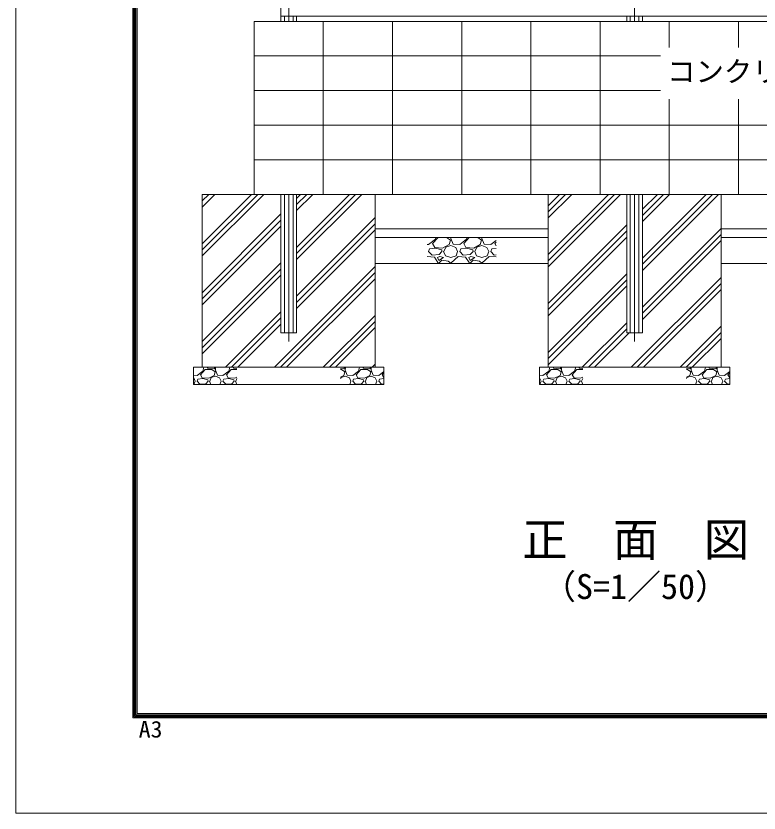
# Model space of a CAD drawing. Units: millimetres, scale not verified. Extents: x -10500 to 10500, y -7425 to 7425.
# Drawn here: x -10500 to -6204, y -7425 to -2816 of the extents above; entities that cross this region are included whole.
import ezdxf
from ezdxf.enums import TextEntityAlignment as Align

# ---------------------------------------------------------------- set-up
doc = ezdxf.new("R2010")
doc.units = ezdxf.units.MM
doc.header["$LTSCALE"] = 50
doc.linetypes.add('USER1', pattern=[50.8, 31.75, -6.35, 6.35, -6.35])
for name, color, linetype, lineweight in [('0-0_D-DCR-HCH', 7, 'Continuous', 9), ('0-1_D-STR1', 1, 'Continuous', 18), ('0-4_D-STR4', 7, 'Continuous', 9), ('0-5_D-BGD', 7, 'Continuous', 9), ('0-6_D-STR3', 3, 'Continuous', 13), ('0-7_D-BMK', 2, 'USER1', 13), ('0-8_D-STR-TXT', 7, 'Continuous', 9), ('0-B_D-TTL', 7, 'Continuous', 9)]:
    doc.layers.add(name, color=color, linetype=linetype, lineweight=lineweight)
doc.layers.add('0-9_D-TTL-TXT', color=7, linetype='Continuous')
doc.styles.add('ＭＳ ゴシック', font='')
doc.styles.get('ＭＳ ゴシック').set_extended_font_data('MS Gothic')

msp = doc.modelspace()

# ---------------------------------------------------------------- linework, layer by layer
at = {"layer": '0-0_D-DCR-HCH'}
for p, q in [((-9422.99, -3921.48), (-9349.44, -3847.93)), ((-9422.99, -4204.33), (-9066.59, -3847.93)), ((-9422.99, -3886.13), (-9384.79, -3847.93)), ((-9422.99, -4168.97), (-9101.95, -3847.93)), ((-9422.99, -3850.77), (-9420.15, -3847.93)), ((-9422.99, -4133.61), (-9137.3, -3847.93)), ((-8877.99, -3942.17), (-8783.75, -3847.93)), ((-8877.99, -4225.01), (-8500.91, -3847.93)), ((-8877.99, -3906.81), (-8819.11, -3847.93)), ((-8877.99, -4189.66), (-8536.26, -3847.93)), ((-8877.99, -3871.46), (-8854.46, -3847.93)), ((-8877.99, -4154.3), (-8571.62, -3847.93)), ((-7422.99, -3984.22), (-7286.69, -3847.93)), ((-7422.99, -4267.07), (-7003.85, -3847.93)), ((-7422.99, -3948.87), (-7322.05, -3847.93)), ((-7422.99, -4231.71), (-7039.21, -3847.93)), ((-7422.99, -3913.51), (-7357.41, -3847.93)), ((-7422.99, -4196.36), (-7074.56, -3847.93)), ((-6877.99, -4004.91), (-6721.01, -3847.93)), ((-6877.99, -4287.75), (-6438.17, -3847.93)), ((-6877.99, -3969.55), (-6756.36, -3847.93)), ((-6877.99, -4252.4), (-6473.52, -3847.93)), ((-6877.99, -3934.2), (-6791.72, -3847.93)), ((-6877.99, -4217.04), (-6508.88, -3847.93)), ((-9422.99, -4416.46), (-8967.99, -3961.46)), ((-9422.99, -4451.81), (-8967.99, -3996.81)), ((-8877.99, -4437.14), (-8422.99, -3982.14)), ((-9422.99, -4487.17), (-8967.99, -4032.17)), ((-8877.99, -4472.5), (-8422.99, -4017.5)), ((-8877.99, -4507.85), (-8422.99, -4052.85)), ((-7422.99, -4479.2), (-6967.99, -4024.2)), ((-6877.99, -4499.88), (-6422.99, -4044.88)), ((-8090.82, -4132.93), (-8059.32, -4097.93)), ((-8074.62, -4107.73), (-8071.49, -4097.93)), ((-8010.18, -4097.93), (-7988.22, -4113.13)), ((-7986.21, -4097.93), (-7986.42, -4102.33)), ((-7910.82, -4132.93), (-7879.32, -4097.93)), ((-7894.62, -4107.73), (-7891.49, -4097.93)), ((-7830.18, -4097.93), (-7808.22, -4113.13)), ((-7806.21, -4097.93), (-7806.42, -4102.33)), ((-7422.99, -4514.55), (-6967.99, -4059.55)), ((-7422.99, -4549.91), (-6967.99, -4094.91)), ((-6877.99, -4535.24), (-6422.99, -4080.24)), ((-8078.22, -4154.53), (-8090.82, -4132.93)), ((-7995.42, -4138.33), (-8033.22, -4158.13)), ((-8015.22, -4152.73), (-7986.42, -4143.73)), ((-7988.22, -4113.13), (-7995.42, -4138.33)), ((-7986.42, -4102.33), (-7972.02, -4136.53)), ((-7986.42, -4143.73), (-7957.62, -4154.53)), ((-7972.02, -4136.53), (-7934.22, -4138.33)), ((-7934.22, -4138.33), (-7894.62, -4107.73)), ((-7898.22, -4154.53), (-7910.82, -4132.93)), ((-7815.42, -4138.33), (-7853.22, -4158.13)), ((-7835.22, -4152.73), (-7806.42, -4143.73)), ((-7808.22, -4113.13), (-7815.42, -4138.33)), ((-7806.42, -4102.33), (-7792.02, -4136.53)), ((-7806.42, -4143.73), (-7777.62, -4154.53)), ((-7792.02, -4136.53), (-7754.22, -4138.33)), ((-7754.22, -4138.33), (-7722.99, -4114.19)), ((-7730.82, -4132.93), (-7722.99, -4124.22)), ((-7722.99, -4146.36), (-7730.82, -4132.93)), ((-6877.99, -4570.59), (-6422.99, -4115.59)), ((-8114.22, -4177.93), (-8108.82, -4163.53)), ((-8094.42, -4199.53), (-8114.22, -4177.93)), ((-8074.62, -4159.93), (-8108.82, -4163.53)), ((-8033.22, -4158.13), (-8078.22, -4154.53)), ((-8038.62, -4168.93), (-8074.62, -4159.93)), ((-8036.82, -4177.93), (-8053.02, -4195.93)), ((-8036.82, -4177.93), (-8038.62, -4168.93)), ((-8027.82, -4177.93), (-8017.02, -4203.13)), ((-8026.02, -4177.93), (-8015.22, -4152.73)), ((-7957.62, -4154.53), (-7946.82, -4177.93)), ((-7955.82, -4203.13), (-7946.82, -4177.93)), ((-7934.22, -4177.93), (-7928.82, -4163.53)), ((-7914.42, -4199.53), (-7934.22, -4177.93)), ((-7894.62, -4159.93), (-7928.82, -4163.53)), ((-7853.22, -4158.13), (-7898.22, -4154.53)), ((-7858.62, -4168.93), (-7894.62, -4159.93)), ((-7856.82, -4177.93), (-7873.02, -4195.93)), ((-7856.82, -4177.93), (-7858.62, -4168.93)), ((-7847.82, -4177.93), (-7837.02, -4203.13)), ((-7846.02, -4177.93), (-7835.22, -4152.73)), ((-7777.62, -4154.53), (-7766.82, -4177.93)), ((-7775.82, -4203.13), (-7766.82, -4177.93)), ((-7754.22, -4177.93), (-7748.82, -4163.53)), ((-7734.42, -4199.53), (-7754.22, -4177.93)), ((-7722.99, -4160.81), (-7748.82, -4163.53)), ((-8080.02, -4210.33), (-8122.99, -4206.75)), ((-8053.02, -4195.93), (-8094.42, -4199.53)), ((-8060.22, -4242.73), (-8080.02, -4210.33)), ((-8049.42, -4206.73), (-8062.02, -4212.13)), ((-8062.02, -4212.13), (-8054.82, -4230.13)), ((-8054.82, -4230.13), (-8027.82, -4213.93)), ((-8036.82, -4228.33), (-8054.82, -4246.33)), ((-8027.82, -4213.93), (-8049.42, -4206.73)), ((-8000.82, -4233.73), (-8036.82, -4228.33)), ((-8017.02, -4203.13), (-7986.42, -4212.13)), ((-7986.42, -4246.33), (-8000.82, -4233.73)), ((-7986.42, -4212.13), (-7955.82, -4203.13)), ((-7943.22, -4206.73), (-7984.62, -4244.53)), ((-7900.02, -4210.33), (-7943.22, -4206.73)), ((-7873.02, -4195.93), (-7914.42, -4199.53)), ((-7880.22, -4242.73), (-7900.02, -4210.33)), ((-7869.42, -4206.73), (-7882.02, -4212.13)), ((-7882.02, -4212.13), (-7874.82, -4230.13)), ((-7874.82, -4230.13), (-7847.82, -4213.93)), ((-7856.82, -4228.33), (-7874.82, -4246.33)), ((-7847.82, -4213.93), (-7869.42, -4206.73)), ((-7820.82, -4233.73), (-7856.82, -4228.33)), ((-7837.02, -4203.13), (-7806.42, -4212.13)), ((-7806.42, -4246.33), (-7820.82, -4233.73)), ((-7806.42, -4212.13), (-7775.82, -4203.13)), ((-7763.22, -4206.73), (-7804.62, -4244.53)), ((-7722.99, -4210.08), (-7763.22, -4206.73)), ((-7722.99, -4198.54), (-7734.42, -4199.53)), ((-9422.99, -4699.3), (-8967.99, -4244.3)), ((-9422.99, -4734.66), (-8967.99, -4279.66)), ((-9005.93, -4847.93), (-8422.99, -4264.99)), ((-8061.89, -4247.93), (-8060.22, -4242.73)), ((-8054.82, -4246.33), (-8053.76, -4247.93)), ((-7986.42, -4247.93), (-7986.42, -4246.33)), ((-7984.62, -4244.53), (-7984.79, -4247.93)), ((-7881.89, -4247.93), (-7880.22, -4242.73)), ((-7874.82, -4246.33), (-7873.76, -4247.93)), ((-7806.42, -4247.93), (-7806.42, -4246.33)), ((-7804.62, -4244.53), (-7804.79, -4247.93)), ((-9422.99, -4770.01), (-8967.99, -4315.01)), ((-8970.58, -4847.93), (-8422.99, -4300.34)), ((-7422.99, -4762.04), (-6967.99, -4307.04)), ((-6943.19, -4847.93), (-6422.99, -4327.73)), ((-8935.22, -4847.93), (-8422.99, -4335.7)), ((-7422.99, -4797.4), (-6967.99, -4342.4)), ((-7422.99, -4832.75), (-6967.99, -4377.75)), ((-6907.84, -4847.93), (-6422.99, -4363.08)), ((-6872.48, -4847.93), (-6422.99, -4398.44)), ((-9288.78, -4847.93), (-8967.99, -4527.14)), ((-8723.09, -4847.93), (-8422.99, -4547.83)), ((-9253.42, -4847.93), (-8967.99, -4562.5)), ((-9218.07, -4847.93), (-8967.99, -4597.85)), ((-8687.74, -4847.93), (-8422.99, -4583.18)), ((-7226.03, -4847.93), (-6967.99, -4589.88)), ((-8652.38, -4847.93), (-8422.99, -4618.54)), ((-7190.68, -4847.93), (-6967.99, -4625.24)), ((-7155.32, -4847.93), (-6955.32, -4647.93)), ((-6660.35, -4847.93), (-6422.99, -4610.57)), ((-6624.99, -4847.93), (-6422.99, -4645.92)), ((-6589.64, -4847.93), (-6422.99, -4681.28)), ((-8440.25, -4847.93), (-8422.99, -4830.67)), ((-9433.42, -4890.43), (-9406.42, -4860.43)), ((-9419.92, -4869.43), (-9413.04, -4847.93)), ((-9406.42, -4860.43), (-9367.42, -4860.43)), ((-9394.76, -4847.93), (-9391.42, -4852.93)), ((-9391.42, -4852.93), (-9353.92, -4857.43)), ((-9367.42, -4860.43), (-9347.92, -4873.93)), ((-9353.92, -4857.43), (-9348.65, -4847.93)), ((-9347.92, -4873.93), (-9353.92, -4894.93)), ((-9302.92, -4894.93), (-9269.92, -4869.43)), ((-9283.42, -4890.43), (-9256.42, -4860.43)), ((-9269.92, -4869.43), (-9263.04, -4847.93)), ((-9256.42, -4860.43), (-9222.99, -4860.43)), ((-9244.76, -4847.93), (-9241.42, -4852.93)), ((-9241.42, -4852.93), (-9222.99, -4855.14)), ((-8622.99, -4855.14), (-8603.92, -4857.43)), ((-8622.99, -4860.43), (-8617.42, -4860.43)), ((-8617.42, -4860.43), (-8597.92, -4873.93)), ((-8603.92, -4857.43), (-8598.65, -4847.93)), ((-8597.92, -4873.93), (-8603.92, -4894.93)), ((-8595.61, -4847.93), (-8596.42, -4864.93)), ((-8596.42, -4864.93), (-8584.42, -4893.43)), ((-8533.42, -4890.43), (-8506.42, -4860.43)), ((-8519.92, -4869.43), (-8513.04, -4847.93)), ((-8453.92, -4857.43), (-8448.65, -4847.93)), ((-8447.92, -4873.93), (-8453.92, -4894.93)), ((-8445.61, -4847.93), (-8446.42, -4864.93)), ((-8446.42, -4864.93), (-8434.42, -4893.43)), ((-8402.92, -4894.93), (-8372.99, -4871.8)), ((-8383.42, -4890.43), (-8372.99, -4878.83)), ((-7433.42, -4890.43), (-7406.42, -4860.43)), ((-7419.92, -4869.43), (-7413.04, -4847.93)), ((-7406.42, -4860.43), (-7367.42, -4860.43)), ((-7394.76, -4847.93), (-7391.42, -4852.93)), ((-7391.42, -4852.93), (-7353.92, -4857.43)), ((-7367.42, -4860.43), (-7347.92, -4873.93)), ((-7353.92, -4857.43), (-7348.65, -4847.93)), ((-7347.92, -4873.93), (-7353.92, -4894.93)), ((-7302.92, -4894.93), (-7269.92, -4869.43)), ((-7283.42, -4890.43), (-7256.42, -4860.43)), ((-7269.92, -4869.43), (-7263.04, -4847.93)), ((-7256.42, -4860.43), (-7222.99, -4860.43)), ((-7244.76, -4847.93), (-7241.42, -4852.93)), ((-7241.42, -4852.93), (-7222.99, -4855.14)), ((-6622.99, -4855.14), (-6603.92, -4857.43)), ((-6622.99, -4860.43), (-6617.42, -4860.43)), ((-6617.42, -4860.43), (-6597.92, -4873.93)), ((-6603.92, -4857.43), (-6598.65, -4847.93)), ((-6597.92, -4873.93), (-6603.92, -4894.93)), ((-6595.61, -4847.93), (-6596.42, -4864.93)), ((-6596.42, -4864.93), (-6584.42, -4893.43)), ((-6533.42, -4890.43), (-6506.42, -4860.43)), ((-6519.92, -4869.43), (-6513.04, -4847.93)), ((-6453.92, -4857.43), (-6448.65, -4847.93)), ((-6447.92, -4873.93), (-6453.92, -4894.93)), ((-6445.61, -4847.93), (-6446.42, -4864.93)), ((-6446.42, -4864.93), (-6434.42, -4893.43)), ((-6402.92, -4894.93), (-6372.99, -4871.8)), ((-6383.42, -4890.43), (-6372.99, -4878.83)), ((-9472.99, -4908.22), (-9472.42, -4908.43)), ((-9472.42, -4908.43), (-9463.42, -4927.93)), ((-9470.57, -4947.93), (-9463.42, -4927.93)), ((-9452.92, -4927.93), (-9448.42, -4915.93)), ((-9419.92, -4912.93), (-9448.42, -4915.93)), ((-9422.92, -4908.43), (-9433.42, -4890.43)), ((-9385.42, -4911.43), (-9422.92, -4908.43)), ((-9389.92, -4920.43), (-9419.92, -4912.93)), ((-9388.42, -4927.93), (-9401.92, -4942.93)), ((-9388.42, -4927.93), (-9389.92, -4920.43)), ((-9353.92, -4894.93), (-9385.42, -4911.43)), ((-9380.92, -4927.93), (-9372.35, -4947.93)), ((-9379.42, -4927.93), (-9370.42, -4906.93)), ((-9370.42, -4906.93), (-9346.42, -4899.43)), ((-9346.42, -4899.43), (-9322.42, -4908.43)), ((-9334.42, -4893.43), (-9302.92, -4894.93)), ((-9322.42, -4908.43), (-9313.42, -4927.93)), ((-9320.57, -4947.93), (-9313.42, -4927.93)), ((-9302.92, -4927.93), (-9298.42, -4915.93)), ((-9286.42, -4945.93), (-9302.92, -4927.93)), ((-9269.92, -4912.93), (-9298.42, -4915.93)), ((-9272.92, -4908.43), (-9283.42, -4890.43)), ((-9235.42, -4911.43), (-9272.92, -4908.43)), ((-9239.92, -4920.43), (-9269.92, -4912.93)), ((-9238.42, -4927.93), (-9251.92, -4942.93)), ((-9238.42, -4927.93), (-9239.92, -4920.43)), ((-9222.99, -4904.92), (-9235.42, -4911.43)), ((-9230.92, -4927.93), (-9222.99, -4946.45)), ((-9229.42, -4927.93), (-9222.99, -4912.91)), ((-8603.92, -4894.93), (-8622.99, -4904.92)), ((-8622.99, -4912.91), (-8620.42, -4906.93)), ((-8620.42, -4906.93), (-8596.42, -4899.43)), ((-8596.42, -4899.43), (-8572.42, -4908.43)), ((-8572.42, -4908.43), (-8563.42, -4927.93)), ((-8570.57, -4947.93), (-8563.42, -4927.93)), ((-8552.92, -4927.93), (-8548.42, -4915.93)), ((-8519.92, -4912.93), (-8548.42, -4915.93)), ((-8522.92, -4908.43), (-8533.42, -4890.43)), ((-8485.42, -4911.43), (-8522.92, -4908.43)), ((-8489.92, -4920.43), (-8519.92, -4912.93)), ((-8488.42, -4927.93), (-8501.92, -4942.93)), ((-8488.42, -4927.93), (-8489.92, -4920.43)), ((-8453.92, -4894.93), (-8485.42, -4911.43)), ((-8480.92, -4927.93), (-8472.35, -4947.93)), ((-8479.42, -4927.93), (-8470.42, -4906.93)), ((-8470.42, -4906.93), (-8446.42, -4899.43)), ((-8446.42, -4899.43), (-8422.42, -4908.43)), ((-8434.42, -4893.43), (-8402.92, -4894.93)), ((-8422.42, -4908.43), (-8413.42, -4927.93)), ((-8420.57, -4947.93), (-8413.42, -4927.93)), ((-8402.92, -4927.93), (-8398.42, -4915.93)), ((-8386.42, -4945.93), (-8402.92, -4927.93)), ((-8372.99, -4913.25), (-8398.42, -4915.93)), ((-8372.99, -4908.32), (-8383.42, -4890.43)), ((-7472.99, -4908.22), (-7472.42, -4908.43)), ((-7472.42, -4908.43), (-7463.42, -4927.93)), ((-7470.57, -4947.93), (-7463.42, -4927.93)), ((-7452.92, -4927.93), (-7448.42, -4915.93)), ((-7419.92, -4912.93), (-7448.42, -4915.93)), ((-7422.92, -4908.43), (-7433.42, -4890.43)), ((-7385.42, -4911.43), (-7422.92, -4908.43)), ((-7389.92, -4920.43), (-7419.92, -4912.93)), ((-7388.42, -4927.93), (-7401.92, -4942.93)), ((-7388.42, -4927.93), (-7389.92, -4920.43)), ((-7353.92, -4894.93), (-7385.42, -4911.43)), ((-7380.92, -4927.93), (-7372.35, -4947.93)), ((-7379.42, -4927.93), (-7370.42, -4906.93)), ((-7370.42, -4906.93), (-7346.42, -4899.43)), ((-7346.42, -4899.43), (-7322.42, -4908.43)), ((-7334.42, -4893.43), (-7302.92, -4894.93)), ((-7322.42, -4908.43), (-7313.42, -4927.93)), ((-7320.57, -4947.93), (-7313.42, -4927.93)), ((-7302.92, -4927.93), (-7298.42, -4915.93)), ((-7286.42, -4945.93), (-7302.92, -4927.93)), ((-7269.92, -4912.93), (-7298.42, -4915.93)), ((-7272.92, -4908.43), (-7283.42, -4890.43)), ((-7235.42, -4911.43), (-7272.92, -4908.43)), ((-7239.92, -4920.43), (-7269.92, -4912.93)), ((-7238.42, -4927.93), (-7251.92, -4942.93)), ((-7238.42, -4927.93), (-7239.92, -4920.43)), ((-7222.99, -4904.92), (-7235.42, -4911.43)), ((-7230.92, -4927.93), (-7222.99, -4946.45)), ((-7229.42, -4927.93), (-7222.99, -4912.91)), ((-6603.92, -4894.93), (-6622.99, -4904.92)), ((-6622.99, -4912.91), (-6620.42, -4906.93)), ((-6620.42, -4906.93), (-6596.42, -4899.43)), ((-6596.42, -4899.43), (-6572.42, -4908.43)), ((-6572.42, -4908.43), (-6563.42, -4927.93)), ((-6570.57, -4947.93), (-6563.42, -4927.93)), ((-6552.92, -4927.93), (-6548.42, -4915.93)), ((-6519.92, -4912.93), (-6548.42, -4915.93)), ((-6522.92, -4908.43), (-6533.42, -4890.43)), ((-6485.42, -4911.43), (-6522.92, -4908.43)), ((-6489.92, -4920.43), (-6519.92, -4912.93)), ((-6488.42, -4927.93), (-6501.92, -4942.93)), ((-6488.42, -4927.93), (-6489.92, -4920.43)), ((-6453.92, -4894.93), (-6485.42, -4911.43)), ((-6480.92, -4927.93), (-6472.35, -4947.93)), ((-6479.42, -4927.93), (-6470.42, -4906.93)), ((-6470.42, -4906.93), (-6446.42, -4899.43)), ((-6446.42, -4899.43), (-6422.42, -4908.43)), ((-6434.42, -4893.43), (-6402.92, -4894.93)), ((-6422.42, -4908.43), (-6413.42, -4927.93)), ((-6420.57, -4947.93), (-6413.42, -4927.93)), ((-6402.92, -4927.93), (-6398.42, -4915.93)), ((-6386.42, -4945.93), (-6402.92, -4927.93)), ((-6372.99, -4913.25), (-6398.42, -4915.93)), ((-6372.99, -4908.32), (-6383.42, -4890.43)), ((-9251.92, -4942.93), (-9286.42, -4945.93)), ((-8622.99, -4946.45), (-8622.35, -4947.93)), ((-8372.99, -4944.76), (-8386.42, -4945.93)), ((-7251.92, -4942.93), (-7286.42, -4945.93)), ((-6622.99, -4946.45), (-6622.35, -4947.93)), ((-6372.99, -4944.76), (-6386.42, -4945.93))]:
    msp.add_line(p, q, dxfattribs=at)
for points in [[(-8122.99, -4137.91), (-8114.22, -4138.33), (-8074.62, -4107.73)], [(-9472.99, -4893.98), (-9452.92, -4894.93), (-9419.92, -4869.43)], [(-9345.61, -4847.93), (-9346.42, -4864.93), (-9334.42, -4893.43)], [(-8584.42, -4893.43), (-8552.92, -4894.93), (-8519.92, -4869.43)], [(-8506.42, -4860.43), (-8467.42, -4860.43), (-8447.92, -4873.93)], [(-8494.76, -4847.93), (-8491.42, -4852.93), (-8453.92, -4857.43)], [(-7472.99, -4893.98), (-7452.92, -4894.93), (-7419.92, -4869.43)], [(-7345.61, -4847.93), (-7346.42, -4864.93), (-7334.42, -4893.43)], [(-6584.42, -4893.43), (-6552.92, -4894.93), (-6519.92, -4869.43)], [(-6506.42, -4860.43), (-6467.42, -4860.43), (-6447.92, -4873.93)], [(-6494.76, -4847.93), (-6491.42, -4852.93), (-6453.92, -4857.43)], [(-9401.92, -4942.93), (-9436.42, -4945.93), (-9452.92, -4927.93)], [(-8501.92, -4942.93), (-8536.42, -4945.93), (-8552.92, -4927.93)], [(-7401.92, -4942.93), (-7436.42, -4945.93), (-7452.92, -4927.93)], [(-6501.92, -4942.93), (-6536.42, -4945.93), (-6552.92, -4927.93)]]:
    msp.add_lwpolyline(points, dxfattribs=at)
at = {"layer": '0-1_D-STR1'}
for p, q in [((-8967.99, -2327.43), (-8967.99, -2847.93)), ((-8967.99, -2817.93), (-4172.99, -2817.93)), ((-8947.99, -2817.93), (-8947.99, -2847.93)), ((-8897.99, -2847.93), (-8897.99, -2817.93)), ((-8877.99, -2847.93), (-8877.99, -2817.93)), ((-6967.99, -2817.93), (-6967.99, -2847.93)), ((-6947.99, -2817.93), (-6947.99, -2847.93)), ((-6897.99, -2847.93), (-6897.99, -2817.93)), ((-6877.99, -2847.93), (-6877.99, -2817.93)), ((-8947.99, -3847.93), (-8947.99, -4647.93)), ((-8897.99, -4647.93), (-8897.99, -3847.93)), ((-8877.99, -4647.93), (-8877.99, -3847.93)), ((-6967.99, -3847.93), (-6967.99, -4647.93)), ((-6947.99, -3847.93), (-6947.99, -4647.93)), ((-6897.99, -4647.93), (-6897.99, -3847.93)), ((-6877.99, -4647.93), (-6877.99, -3847.93)), ((-6967.99, -4647.93), (-6877.99, -4647.93))]:
    msp.add_line(p, q, dxfattribs=at)
msp.add_lwpolyline([(-8967.99, -3847.93), (-8967.99, -4647.93), (-8877.99, -4647.93)], dxfattribs=at)
at = {"layer": '0-4_D-STR4'}
for p, q in [((-9122.99, -3847.93), (-9122.99, -2847.93)), ((-9122.99, -2847.93), (-4172.99, -2847.93)), ((-8722.99, -3847.93), (-8722.99, -2847.93)), ((-8322.99, -3847.93), (-8322.99, -2847.93)), ((-7922.99, -3847.93), (-7922.99, -2847.93)), ((-7522.99, -3847.93), (-7522.99, -2847.93)), ((-7122.99, -3847.93), (-7122.99, -2847.93)), ((-6722.99, -2997.93), (-6722.99, -2847.93)), ((-6322.99, -2997.93), (-6322.99, -2847.93)), ((-9122.99, -3047.93), (-6772.99, -3047.93)), ((-9122.99, -3247.93), (-6772.99, -3247.93)), ((-6722.99, -3847.93), (-6722.99, -3297.93)), ((-6322.99, -3847.93), (-6322.99, -3297.93)), ((-9122.99, -3447.93), (-4172.99, -3447.93)), ((-9122.99, -3647.93), (-4172.99, -3647.93)), ((-9422.99, -4847.93), (-9422.99, -3847.93)), ((-8422.99, -4847.93), (-8422.99, -3847.93)), ((-7422.99, -4847.93), (-7422.99, -3847.93)), ((-6422.99, -4847.93), (-6422.99, -3847.93)), ((-8422.99, -4047.93), (-7422.99, -4047.93)), ((-6422.99, -4047.93), (-5422.99, -4047.93)), ((-8422.99, -4097.93), (-7422.99, -4097.93)), ((-6422.99, -4097.93), (-5422.99, -4097.93)), ((-8422.99, -4247.93), (-7422.99, -4247.93)), ((-6422.99, -4247.93), (-5422.99, -4247.93)), ((-8372.99, -4847.93), (-9472.99, -4847.93)), ((-9472.99, -4847.93), (-9472.99, -4947.93)), ((-8372.99, -4847.93), (-8372.99, -4947.93)), ((-6372.99, -4847.93), (-7472.99, -4847.93)), ((-7472.99, -4847.93), (-7472.99, -4947.93)), ((-6372.99, -4847.93), (-6372.99, -4947.93)), ((-8372.99, -4947.93), (-9472.99, -4947.93)), ((-6372.99, -4947.93), (-7472.99, -4947.93))]:
    msp.add_line(p, q, dxfattribs=at)
at = {"layer": '0-5_D-BGD'}
msp.add_line((-9422.99, -3847.93), (-4172.99, -3847.93), dxfattribs=at)
at = {"layer": '0-6_D-STR3'}
msp.add_line((-8967.99, -2817.93), (-8967.99, -2672.93), dxfattribs=at)
at = {"layer": '0-7_D-BMK'}
for p, q in [((-8922.99, -2847.93), (-8922.99, 3338.05)), ((-6922.99, -2847.93), (-6922.99, 3338.05)), ((-8922.99, -4698.93), (-8922.99, -3847.93)), ((-6922.99, -4698.93), (-6922.99, -3847.93))]:
    msp.add_line(p, q, dxfattribs=at)
at = {"layer": '0-B_D-TTL', "color": 2, "lineweight": 18}
msp.add_lwpolyline([(-10500, 7425), (10500, 7425), (10500, -7425), (-10500, -7425)], close=True, dxfattribs=at)
at = {"layer": '0-B_D-TTL'}
for points in [[(-9825, 6875), (9825, 6875), (9825, -6875), (-9825, -6875)], [(-9818.75, 6868.75), (9818.75, 6868.75), (9818.75, -6868.75), (-9818.75, -6868.75)], [(-9812.5, 6862.5), (9812.5, 6862.5), (9812.5, -6862.5), (-9812.5, -6862.5)], [(-9806.25, 6856.25), (9806.25, 6856.25), (9806.25, -6856.25), (-9806.25, -6856.25)], [(-9800, 6850), (9800, 6850), (9800, -6850), (-9800, -6850)]]:
    msp.add_lwpolyline(points, close=True, dxfattribs=at)

# ---------------------------------------------------------------- texts
at = {"layer": '0-8_D-STR-TXT', "style": 'ＭＳ ゴシック'}
msp.add_text('コンクリートブロック', height=120.2, dxfattribs=at).set_placement((-6735.17, -3233.56), align=Align.BOTTOM_LEFT)
at = {"layer": '0-9_D-TTL-TXT', "style": 'ＭＳ ゴシック'}
for s, height, p in [('正\u3000面\u3000図', 192.4, (-7572.74, -5997.99)), ('（S=1／50）', 144.4, (-7459.03, -6230.98))]:
    msp.add_text(s, height=height, dxfattribs=at).set_placement(p, align=Align.BOTTOM_LEFT)
at = {"layer": '0-B_D-TTL', "style": 'ＭＳ ゴシック', "width": 1.05}
msp.add_text('A3', height=96.04, dxfattribs=at).set_placement((-9790.22, -7017.03), align=Align.BOTTOM_LEFT)

doc.saveas('drawing.dxf')
